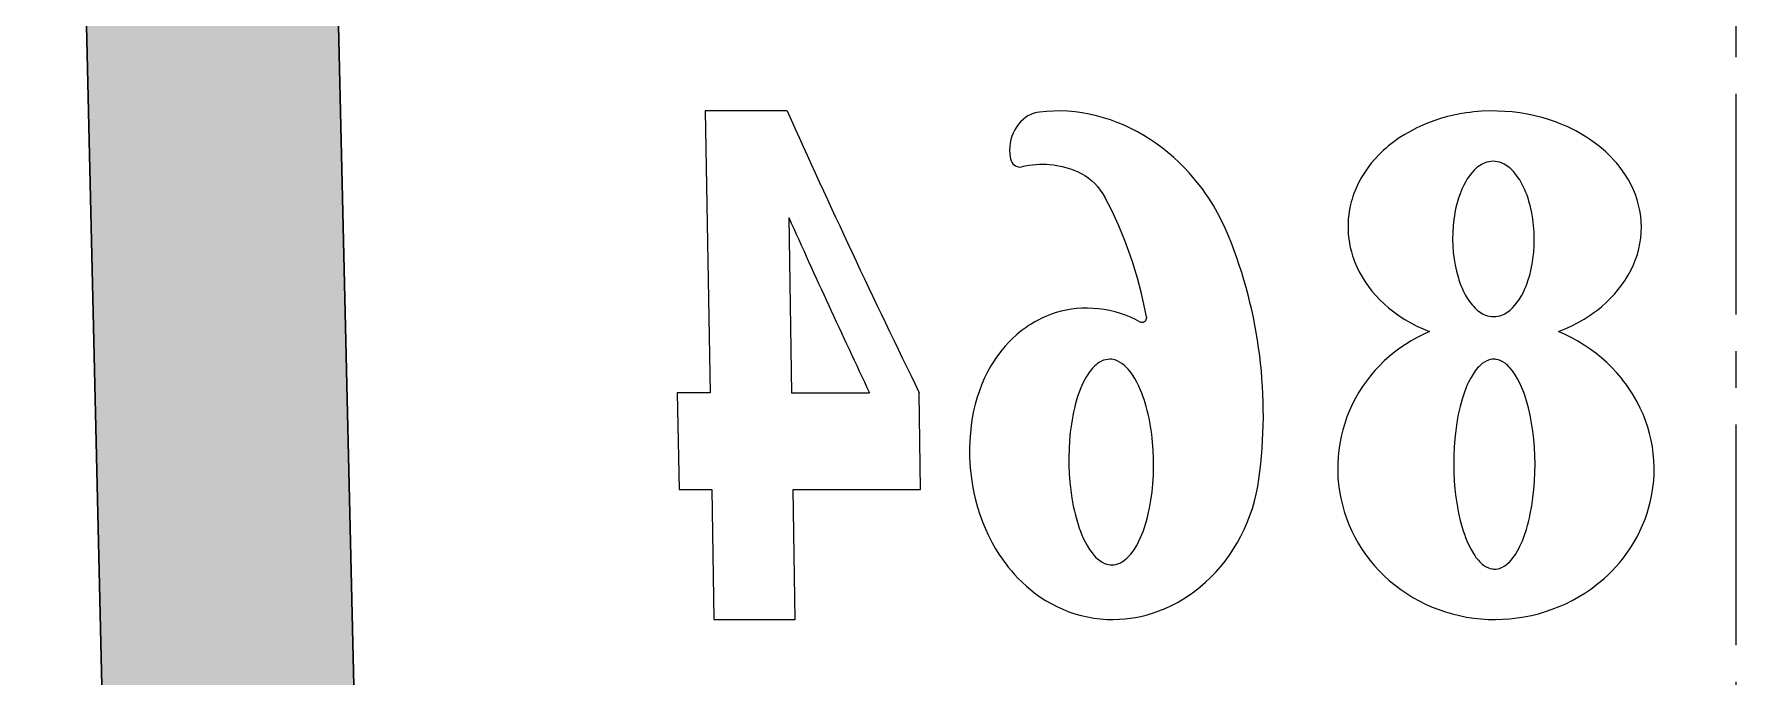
# Model space of a CAD drawing. Extents: x -234 to 858, y -95 to 532.
# Drawn here: x 272.75 to 313.26, y 112.57 to 127.88 of the extents above; entities that cross this region are included whole.
import ezdxf

# ---------------------------------------------------------------- set-up
doc = ezdxf.new("R2010")
doc.units = 0
doc.header["$LTSCALE"] = 7
doc.header["$MEASUREMENT"] = 0
doc.linetypes.add('CENTER2', pattern=[1.125, 0.75, -0.125, 0.125, -0.125])
for name, color, linetype, lineweight in [('1', 1, 'CENTER2', 15), ('3', 3, 'CONTINUOUS', 30), ('8', 250, 'CONTINUOUS', 15)]:
    doc.layers.add(name, color=color, linetype=linetype, lineweight=lineweight)

msp = doc.modelspace()

# ---------------------------------------------------------------- hatches: boundary and pattern name
at = {"layer": '8'}
h = msp.add_hatch(dxfattribs=at)
h.set_pattern_fill('DOTS', color=256, scale=15)
edge = h.paths.add_edge_path()
edge.add_line((279.5057, 149.2253), (273.4701, 150.6925))
edge.add_line((273.4701, 150.6925), (275.1577, 77.8863))
edge.add_arc((271.1588, 77.7936), 4, -16.09623, 1.32782, ccw=False)
edge.add_line((275.002, 76.6846), (273.7753, 72.4339))
edge.add_arc((298.7561, 65.2253), 26, 163.90377, 180)
edge.add_line((272.7561, 65.2253), (272.7561, 44.8776))
edge.add_line((272.7561, 44.8776), (278.208, 48.0253))
edge.add_arc((280.8061, 49.5253), 3, 109.94866, 209.99987, ccw=False)
edge.add_arc((303.686, 59.4253), 24.9299, 180, 196.49889, ccw=False)
edge.add_line((278.7561, 59.4253), (278.7561, 65.2253))
edge.add_arc((298.7561, 65.2253), 20, 163.90377, 180, ccw=False)
edge.add_line((279.5401, 70.7703), (280.7667, 75.0211))
edge.add_arc((271.1588, 77.7936), 10, 343.90377, 361.32782)
edge.add_line((281.1561, 78.0253), (281.0539, 82.4339))
edge.add_spline(control_points=[(281.0539, 82.4339), (280.7118, 82.5968), (279.6853, 82.9457), (276.9106, 81.9159), (277.8356, 86.3138), (277.45, 88.6857), (276.3904, 93.345), (279.2488, 92.0212), (280.4662, 91.9989), (280.8313, 92.0355)], knot_values=[0.7139227, 0.7139227, 0.7139227, 0.7139227, 1.8503558, 3.961724, 7.2000557, 10.4138832, 13.7767293, 16.1564587, 17.2393778, 17.2393778, 17.2393778, 17.2393778], degree=3, periodic=0)
edge.add_line((280.8313, 92.0355), (279.5057, 149.2253))
h.paths.add_polyline_path([(275.3497, 129.7106), (278.5631, 129.7851), (278.4588, 134.2839), (275.2454, 134.2094)], flags=24)
h.paths.add_polyline_path([(278.0733, 50.3072), (278.0733, 58.1287), (274.3233, 58.1287), (274.3233, 50.3072)], flags=25)

# ---------------------------------------------------------------- linework, layer by layer
at = {"layer": '1'}
msp.add_line((313.2561, 291.8253), (313.2561, 19.0753), dxfattribs=at)
at = {"layer": '3'}
for p, q in [((281.1561, 78.0253), (278.7574, 181.5094)), ((275.1577, 77.8863), (272.759, 181.3704))]:
    msp.add_line(p, q, dxfattribs=at)
at = {"layer": '8', "ltscale": 0.048732}
msp.add_line((290.6734, 126.0459), (288.7241, 126.0459), dxfattribs=at)
at = {"layer": '8', "ltscale": 0.167845}
msp.add_line((288.7241, 126.0459), (288.8391, 119.3331), dxfattribs=at)
at = {"layer": '8', "ltscale": 0.104347}
msp.add_line((290.7134, 123.5065), (290.7792, 119.3331), dxfattribs=at)
at = {"layer": '8', "ltscale": 0.019508}
msp.add_line((288.8391, 119.3331), (288.0587, 119.3331), dxfattribs=at)
at = {"layer": '8', "ltscale": 0.057493}
msp.add_line((288.0587, 119.3331), (288.0994, 117.0337), dxfattribs=at)
at = {"layer": '8', "ltscale": 0.046361}
msp.add_line((290.7792, 119.3331), (292.6337, 119.3331), dxfattribs=at)
at = {"layer": '8', "ltscale": 0.05749}
msp.add_line((293.8494, 117.0337), (293.818, 119.3331), dxfattribs=at)
at = {"layer": '8', "ltscale": 0.019477}
msp.add_line((288.0994, 117.0337), (288.8784, 117.0337), dxfattribs=at)
at = {"layer": '8', "ltscale": 0.077491}
msp.add_line((288.8784, 117.0337), (288.9315, 113.9346), dxfattribs=at)
at = {"layer": '8', "ltscale": 0.077489}
msp.add_line((290.8643, 113.9346), (290.8155, 117.0337), dxfattribs=at)
at = {"layer": '8', "ltscale": 0.075848}
msp.add_line((290.8155, 117.0337), (293.8494, 117.0337), dxfattribs=at)
at = {"layer": '8', "ltscale": 0.04832}
msp.add_line((288.9315, 113.9346), (290.8643, 113.9346), dxfattribs=at)
at = {"layer": '8'}
for points in [[(296.6772, 126.0204), (296.6157, 126.0102), (296.5551, 125.9945), (296.5068, 125.9777), (296.4598, 125.9575), (296.4141, 125.9339), (296.3808, 125.914), (296.3485, 125.8924), (296.2868, 125.8441), (296.2297, 125.7893), (296.1774, 125.7289), (296.1304, 125.6632), (296.0892, 125.5933), (296.0537, 125.5195), (296.0243, 125.4423), (296.0009, 125.3625), (295.9838, 125.2807), (295.973, 125.1974), (295.9685, 125.1134), (295.9704, 125.0292), (295.9787, 124.9454)], [(301.1793, 123.07), (301.0992, 123.2571), (301.012, 123.4407), (300.9178, 123.6205), (300.8169, 123.796), (300.7639, 123.8821), (300.7093, 123.9671), (300.634, 124.0785), (300.5559, 124.1877), (300.475, 124.2945), (300.3631, 124.4333), (300.2465, 124.5676), (300.1255, 124.6972), (300.0002, 124.822), (299.8708, 124.9417), (299.7375, 125.0561), (299.6004, 125.1652), (299.4598, 125.2686), (299.3159, 125.3662), (299.1645, 125.4606), (299.01, 125.5484), (298.8527, 125.6296), (298.6929, 125.704), (298.5307, 125.7715), (298.3665, 125.8318), (298.2006, 125.8848), (298.0332, 125.9305), (297.8647, 125.9688), (297.6953, 125.9994), (297.5253, 126.0224), (297.355, 126.0376), (297.1848, 126.0451), (297.0149, 126.0447), (296.8456, 126.0365), (296.6772, 126.0204)], [(309.035, 120.7903), (309.1932, 120.8555), (309.3478, 120.9272), (309.4984, 121.0056), (309.6446, 121.0903), (309.7159, 121.1351), (309.7859, 121.1815), (309.8772, 121.2458), (309.966, 121.3128), (310.0521, 121.3825), (310.1609, 121.478), (310.2644, 121.5778), (310.3625, 121.6819), (310.4548, 121.7901), (310.5409, 121.9021), (310.6206, 122.0179), (310.6935, 122.137), (310.7594, 122.2593), (310.8164, 122.3809), (310.8663, 122.5049), (310.9088, 122.631), (310.9437, 122.7589), (310.9709, 122.8882), (310.9903, 123.0186), (311.0018, 123.1497), (311.0053, 123.2812), (311.0008, 123.4127), (310.9884, 123.5439), (310.968, 123.6742), (310.9397, 123.8035), (310.9038, 123.9313), (310.8622, 124.0523), (310.8138, 124.1712), (310.7588, 124.2879), (310.6974, 124.4021), (310.6299, 124.5136), (310.5565, 124.6222), (310.4773, 124.7276), (310.412, 124.8072), (310.3436, 124.8848), (310.2721, 124.9602), (310.2166, 125.0153), (310.1595, 125.0692), (310.0408, 125.1729), (309.9164, 125.2713), (309.8031, 125.3528), (309.6861, 125.4301), (309.5656, 125.503), (309.4418, 125.5714), (309.315, 125.6354), (309.2346, 125.673), (309.1532, 125.7088), (309.0702, 125.7431), (308.9864, 125.7755), (308.8167, 125.8348), (308.6442, 125.8868), (308.4691, 125.9315), (308.292, 125.9689), (308.1133, 125.9989), (307.9334, 126.0216), (307.7527, 126.0368), (307.5715, 126.0447), (307.3904, 126.0452), (307.203, 126.0379), (307.1095, 126.0312), (307.0163, 126.0226), (306.9235, 126.0119), (306.831, 125.9993), (306.6838, 125.975), (306.5379, 125.9456), (306.3934, 125.9111), (306.2507, 125.8715), (306.1099, 125.8268), (305.9562, 125.7713), (305.8056, 125.7096), (305.6584, 125.6417), (305.5152, 125.5678), (305.3761, 125.4879), (305.2417, 125.402), (305.1122, 125.3104), (304.9882, 125.2131), (304.9283, 125.1623), (304.8699, 125.1102), (304.7666, 125.011), (304.6688, 124.9073), (304.5768, 124.7995), (304.4909, 124.6877), (304.4114, 124.5721), (304.3386, 124.453), (304.2728, 124.3306), (304.2142, 124.2052), (304.163, 124.0771), (304.1403, 124.0122), (304.1195, 123.9468), (304.1007, 123.8808), (304.0838, 123.8144), (304.0595, 123.6992), (304.0413, 123.583), (304.0291, 123.4661), (304.023, 123.3488), (304.023, 123.2314), (304.0292, 123.1141), (304.0415, 122.9972), (304.0572, 122.8954), (304.0775, 122.7943), (304.1024, 122.6939), (304.1317, 122.5946), (304.1538, 122.5289), (304.1777, 122.4639), (304.2314, 122.3356), (304.2906, 122.2136), (304.3565, 122.0944), (304.429, 121.9784), (304.5078, 121.8658), (304.5926, 121.7567), (304.6831, 121.6514), (304.7791, 121.5501), (304.8802, 121.4529), (304.9863, 121.36), (305.048, 121.3097), (305.111, 121.2608), (305.2412, 121.1674), (305.3764, 121.0798), (305.5162, 120.9982), (305.6602, 120.9227), (305.8079, 120.8534), (305.9592, 120.7903)], [(295.9787, 124.9454), (295.9876, 124.9025), (296.0024, 124.8612), (296.0227, 124.8228), (296.0474, 124.7892), (296.0765, 124.7606), (296.1094, 124.7377), (296.145, 124.7215), (296.1829, 124.7119), (296.2214, 124.7096), (296.2589, 124.7147)], [(307.4743, 124.8462), (307.4241, 124.8437), (307.3741, 124.8363), (307.3246, 124.8241), (307.2759, 124.8072), (307.2439, 124.7934), (307.2123, 124.7776), (307.1508, 124.7404), (307.0916, 124.6961), (307.0595, 124.6685), (307.0283, 124.6389), (306.9686, 124.5743), (306.9125, 124.5032), (306.8601, 124.4264), (306.8169, 124.3538), (306.7766, 124.2777), (306.7394, 124.1986), (306.7135, 124.1374), (306.6893, 124.0749), (306.6523, 123.9674), (306.6199, 123.8568), (306.5919, 123.7437), (306.5682, 123.6285), (306.5548, 123.5507), (306.5433, 123.4723), (306.5259, 123.3141), (306.5158, 123.1546), (306.513, 122.9947), (306.5175, 122.8349), (306.5291, 122.6759), (306.5481, 122.5185), (306.5723, 122.374), (306.603, 122.232), (306.6403, 122.0931), (306.6621, 122.0236), (306.6856, 121.9553), (306.7097, 121.8912), (306.7355, 121.8286), (306.7734, 121.7455), (306.8145, 121.6657), (306.8588, 121.5894), (306.9142, 121.5061), (306.974, 121.429), (307.0057, 121.3928), (307.0385, 121.3586), (307.0718, 121.3269), (307.106, 121.2974), (307.1655, 121.2531), (307.2273, 121.2159), (307.2589, 121.2001), (307.2909, 121.1862), (307.3397, 121.1693), (307.3892, 121.1571), (307.4391, 121.1497), (307.4893, 121.1472)], [(307.4893, 121.1472), (307.5394, 121.1497), (307.5893, 121.1571), (307.6387, 121.1693), (307.6874, 121.1862), (307.7194, 121.2), (307.751, 121.2158), (307.8126, 121.253), (307.8718, 121.2972), (307.904, 121.3249), (307.9353, 121.3544), (307.9952, 121.419), (308.0516, 121.4901), (308.1042, 121.5669), (308.1478, 121.6395), (308.1883, 121.7155), (308.2258, 121.7947), (308.252, 121.8558), (308.2765, 121.9184), (308.3138, 122.0258), (308.3466, 122.1364), (308.3751, 122.2495), (308.3991, 122.3647), (308.4127, 122.4425), (308.4244, 122.5209), (308.4423, 122.6791), (308.4527, 122.8386), (308.4557, 122.9985), (308.4515, 123.1583), (308.4399, 123.3173), (308.421, 123.4748), (308.3967, 123.6193), (308.3658, 123.7614), (308.3282, 123.9003), (308.3065, 123.9695), (308.283, 124.0375), (308.2585, 124.1019), (308.2324, 124.1649), (308.1942, 124.2479), (308.1528, 124.3278), (308.1082, 124.404), (308.0523, 124.4874), (307.9921, 124.5645), (307.9602, 124.6006), (307.9273, 124.6347), (307.8938, 124.6665), (307.8593, 124.696), (307.7994, 124.7403), (307.7373, 124.7775), (307.7056, 124.7933), (307.6734, 124.8072), (307.6244, 124.8241), (307.5747, 124.8363), (307.5246, 124.8437), (307.4743, 124.8462)], [(297.581, 124.6003), (297.6412, 124.5734), (297.7001, 124.5431), (297.7575, 124.5094), (297.7995, 124.4819), (297.8405, 124.4528), (297.9194, 124.3893), (297.9936, 124.3194), (298.0629, 124.2436), (298.1268, 124.1623), (298.1851, 124.076), (298.2328, 123.994)], [(299.0778, 121.0185), (298.9626, 121.0773), (298.8451, 121.1308), (298.7257, 121.1786), (298.6049, 121.2207), (298.4765, 121.2587), (298.3468, 121.2901), (298.2163, 121.3149), (298.085, 121.3329), (297.9534, 121.3443), (297.8217, 121.3488), (297.6902, 121.3464), (297.5593, 121.3372), (297.4374, 121.3223), (297.3165, 121.3015), (297.1968, 121.2747), (297.0786, 121.2421), (296.962, 121.2036), (296.8474, 121.1594), (296.7349, 121.1095), (296.649, 121.0669), (296.5646, 121.021), (296.4818, 120.9719), (296.4208, 120.933), (296.3608, 120.8923), (296.2438, 120.8059), (296.1312, 120.7129), (296.0383, 120.6282), (295.9489, 120.539), (295.8631, 120.4455), (295.7811, 120.348), (295.7029, 120.2466), (295.6408, 120.1593), (295.5814, 120.0696), (295.5249, 119.9776), (295.4845, 119.9072), (295.4456, 119.8356), (295.3729, 119.689), (295.3069, 119.5384), (295.2478, 119.3842), (295.1954, 119.2267), (295.1501, 119.0664), (295.1117, 118.9037), (295.0803, 118.7389)], [(299.2231, 121.1444), (299.2251, 121.1189), (299.222, 121.0936), (299.214, 121.0697), (299.2015, 121.0482), (299.1851, 121.0306), (299.1654, 121.0173), (299.1435, 121.0093), (299.1212, 121.007), (299.0988, 121.0102), (299.0778, 121.0185)], [(305.9592, 120.7903), (305.812, 120.7238), (305.6679, 120.651), (305.5272, 120.5722), (305.3904, 120.4874), (305.2575, 120.3968), (305.1289, 120.3005), (305.0048, 120.1987), (304.8854, 120.0916), (304.7711, 119.9794), (304.662, 119.8623), (304.5583, 119.7404), (304.4604, 119.614), (304.3683, 119.4833), (304.2805, 119.3456), (304.1992, 119.204), (304.1246, 119.0587), (304.0569, 118.9102), (303.9963, 118.7586), (303.9428, 118.6044), (303.8966, 118.4478), (303.8578, 118.2891), (303.8265, 118.1289), (303.8027, 117.9672), (303.7866, 117.8047), (303.778, 117.6414), (303.7771, 117.478), (303.7839, 117.3146), (303.7982, 117.1516), (303.8205, 116.9877), (303.8504, 116.825), (303.888, 116.6639), (303.9331, 116.5046), (303.9856, 116.3477), (304.0455, 116.1933), (304.1125, 116.0418), (304.1865, 115.8936), (304.2673, 115.749), (304.3548, 115.6082), (304.4487, 115.4716), (304.5489, 115.3394), (304.6551, 115.2119), (304.7671, 115.0894), (304.8847, 114.972), (305.0106, 114.8574), (305.1418, 114.7487), (305.2779, 114.6462), (305.4188, 114.5499), (305.5641, 114.4602), (305.7134, 114.3771), (305.8664, 114.3008), (306.0229, 114.2314), (306.1826, 114.1691), (306.345, 114.114), (306.5098, 114.0661), (306.6767, 114.0256), (306.8455, 113.9924), (307.0156, 113.9667), (307.1868, 113.9485), (307.3588, 113.9378), (307.5312, 113.9346), (307.7037, 113.9389), (307.8759, 113.9507), (308.0476, 113.97), (308.2182, 113.9968), (308.3876, 114.031), (308.5554, 114.0725), (308.7211, 114.1213), (308.8846, 114.1773), (309.0454, 114.2404), (309.2032, 114.3105), (309.3576, 114.3874), (309.5084, 114.4711), (309.6551, 114.5614), (309.7281, 114.6097), (309.7999, 114.6597), (309.8701, 114.711), (309.939, 114.7639), (310.0293, 114.837), (310.1171, 114.9128), (310.2025, 114.9913), (310.3016, 115.0888), (310.3969, 115.19), (310.4882, 115.2945), (310.5754, 115.4024), (310.6582, 115.5134), (310.7451, 115.6403), (310.8264, 115.7707), (310.9018, 115.9043), (310.9712, 116.041), (311.0345, 116.1805), (311.0915, 116.3225), (311.1421, 116.4668), (311.1862, 116.6132), (311.2236, 116.7612), (311.2559, 116.9196), (311.2806, 117.0792), (311.2975, 117.2398), (311.3068, 117.401), (311.3083, 117.5624), (311.302, 117.7237), (311.288, 117.8846), (311.2662, 118.0447), (311.2368, 118.2036), (311.1998, 118.361), (311.1553, 118.5166), (311.1034, 118.6701), (311.0443, 118.8211), (310.9781, 118.9693), (310.9049, 119.1144), (310.8502, 119.213), (310.7924, 119.3099), (310.7314, 119.405), (310.6838, 119.4749), (310.6345, 119.5437), (310.5833, 119.6117), (310.5305, 119.6785), (310.4204, 119.8082), (310.3042, 119.9328), (310.1823, 120.052), (310.0549, 120.1657), (309.9222, 120.2737), (309.7847, 120.3757), (309.6426, 120.4715), (309.4963, 120.5611), (309.346, 120.6441), (309.1922, 120.7206), (309.035, 120.7903)], [(298.352, 120.1329), (298.3035, 120.1301), (298.2553, 120.1216), (298.2051, 120.1067), (298.1557, 120.0859), (298.1074, 120.0594), (298.0603, 120.0274), (298.0297, 120.0032), (297.9997, 119.9768), (297.9417, 119.918), (297.8866, 119.8517), (297.8564, 119.8106), (297.8271, 119.7674), (297.7964, 119.7182), (297.7668, 119.6667), (297.7135, 119.5628), (297.6645, 119.4527), (297.6245, 119.3502), (297.5878, 119.244), (297.5543, 119.1346), (297.5313, 119.0507), (297.5099, 118.9653), (297.4896, 118.8754), (297.471, 118.7842), (297.4533, 118.6869), (297.4375, 118.5885), (297.4121, 118.3942), (297.3937, 118.1974), (297.3821, 117.9988), (297.3772, 117.7993), (297.3789, 117.5996), (297.387, 117.4033), (297.4015, 117.2083), (297.4223, 117.0152), (297.4498, 116.8246), (297.484, 116.6372), (297.5042, 116.5424), (297.5263, 116.4487), (297.549, 116.3612), (297.5734, 116.2751), (297.5988, 116.193), (297.6259, 116.1123), (297.6522, 116.0401), (297.68, 115.9695), (297.7213, 115.8739), (297.7655, 115.7823), (297.8128, 115.6953), (297.8695, 115.6036), (297.8993, 115.5606), (297.93, 115.5197), (297.9723, 115.4684), (298.0162, 115.4213), (298.0616, 115.3788), (298.1153, 115.336), (298.1707, 115.3002), (298.2275, 115.2717), (298.2563, 115.2603), (298.2854, 115.251), (298.3244, 115.2417), (298.3637, 115.2361), (298.4031, 115.2342)], [(298.4031, 115.2342), (298.4499, 115.2368), (298.4966, 115.2448), (298.5428, 115.2579), (298.5884, 115.2761), (298.6184, 115.2909), (298.648, 115.3079), (298.7059, 115.3478), (298.7618, 115.3952), (298.792, 115.4247), (298.8214, 115.4562), (298.8531, 115.4932), (298.8838, 115.5324), (298.9399, 115.613), (298.9926, 115.7003), (299.0365, 115.783), (299.0777, 115.8698), (299.1161, 115.9603), (299.1431, 116.0302), (299.1687, 116.1017), (299.2152, 116.2489), (299.2561, 116.401), (299.2774, 116.492), (299.2969, 116.5843), (299.3151, 116.6804), (299.3313, 116.7776), (299.3578, 116.9719), (299.3772, 117.1688), (299.3896, 117.3674), (299.3951, 117.5669), (299.3937, 117.7667), (299.3858, 117.963), (299.3712, 118.1581), (299.3499, 118.3513), (299.3218, 118.5419), (299.2868, 118.7294), (299.2664, 118.8229), (299.2441, 118.9153), (299.2205, 119.0041), (299.1951, 119.0915), (299.1694, 119.1728), (299.1419, 119.2526), (299.1146, 119.3259), (299.0858, 119.3975), (299.0435, 119.4931), (298.9982, 119.5847), (298.9499, 119.6718), (298.892, 119.7635), (298.8616, 119.8065), (298.8303, 119.8475), (298.7872, 119.8987), (298.7426, 119.9458), (298.6965, 119.9883), (298.6421, 120.0311), (298.5861, 120.0669), (298.5287, 120.0954), (298.4996, 120.1068), (298.4703, 120.1161), (298.431, 120.1254), (298.3915, 120.131), (298.352, 120.1329)], [(307.4934, 120.1329), (307.4553, 120.1309), (307.4174, 120.1252), (307.3797, 120.1156), (307.3517, 120.106), (307.324, 120.0943), (307.2695, 120.065), (307.2165, 120.0283), (307.1652, 119.9846), (307.1358, 119.9556), (307.1071, 119.9245), (307.0518, 119.8562), (306.9994, 119.7808), (306.9502, 119.699), (306.9201, 119.6434), (306.8914, 119.5856), (306.862, 119.5217), (306.8341, 119.4558), (306.7842, 119.3235), (306.7394, 119.1857), (306.7139, 119.0969), (306.6902, 119.0063), (306.6682, 118.9134), (306.648, 118.8191), (306.6132, 118.628), (306.5852, 118.4331), (306.5639, 118.2355), (306.549, 118.036), (306.5405, 117.8354), (306.5383, 117.6356), (306.5422, 117.4362), (306.5523, 117.2378), (306.5685, 117.0409), (306.591, 116.8461), (306.6199, 116.6539), (306.6554, 116.465), (306.6945, 116.2934), (306.7399, 116.1265), (306.7652, 116.0444), (306.7923, 115.9639), (306.8204, 115.8867), (306.8503, 115.8116), (306.8988, 115.7021), (306.9514, 115.5987), (307.0079, 115.5023), (307.0378, 115.4571), (307.0686, 115.4141), (307.125, 115.3447), (307.1549, 115.3124), (307.1856, 115.2823), (307.2157, 115.2557), (307.2464, 115.2315), (307.2978, 115.1973), (307.3505, 115.1701), (307.4042, 115.1503), (307.4587, 115.1383), (307.4861, 115.1352), (307.5135, 115.1342)], [(307.5135, 115.1342), (307.5515, 115.1362), (307.5893, 115.1419), (307.6268, 115.1515), (307.6548, 115.1611), (307.6825, 115.1728), (307.7369, 115.202), (307.7898, 115.2387), (307.841, 115.2824), (307.8705, 115.3114), (307.8993, 115.3425), (307.9547, 115.4107), (308.0072, 115.4861), (308.0566, 115.5679), (308.0868, 115.6235), (308.1157, 115.6811), (308.1453, 115.7451), (308.1734, 115.811), (308.2238, 115.9433), (308.2689, 116.0811), (308.2947, 116.1701), (308.3187, 116.2607), (308.3409, 116.3535), (308.3614, 116.4476), (308.3968, 116.6388), (308.4252, 116.8336), (308.447, 117.0312), (308.4623, 117.2307), (308.4712, 117.4314), (308.4737, 117.6312), (308.47, 117.8306), (308.4602, 118.029), (308.4441, 118.2259), (308.4216, 118.4208), (308.3926, 118.613), (308.357, 118.8019), (308.3176, 118.9735), (308.2719, 119.1405), (308.2465, 119.2222), (308.2195, 119.3023), (308.191, 119.3799), (308.1607, 119.4554), (308.1118, 119.5649), (308.0589, 119.6684), (308.0019, 119.7648), (307.9718, 119.81), (307.9408, 119.853), (307.884, 119.9224), (307.8539, 119.9547), (307.8231, 119.9848), (307.7928, 120.0113), (307.7619, 120.0356), (307.7102, 120.0698), (307.6572, 120.097), (307.6031, 120.1168), (307.5484, 120.1289), (307.5209, 120.1319), (307.4934, 120.1329)], [(295.0803, 118.7389), (295.0535, 118.5574), (295.0337, 118.3745), (295.0209, 118.1906), (295.0152, 118.0062), (295.0166, 117.8218), (295.0245, 117.6464), (295.0387, 117.4714), (295.0594, 117.297), (295.0863, 117.1237), (295.1196, 116.9519), (295.1591, 116.7818), (295.2072, 116.606), (295.262, 116.4328), (295.3236, 116.2624), (295.3918, 116.0953), (295.4667, 115.9318), (295.548, 115.7722), (295.6358, 115.617), (295.7299, 115.4666), (295.7794, 115.393), (295.8305, 115.3207), (295.8827, 115.2503), (295.9364, 115.1812), (296.0105, 115.0911), (296.0872, 115.0037), (296.1664, 114.9191), (296.2646, 114.8214), (296.3661, 114.728), (296.471, 114.6391), (296.579, 114.5549), (296.69, 114.4755), (296.8209, 114.3905), (296.9553, 114.3122), (297.093, 114.2409), (297.2337, 114.1767), (297.3771, 114.1198), (297.523, 114.0703), (297.671, 114.0284), (297.8209, 113.9941), (297.9722, 113.9675), (298.1248, 113.9487), (298.2783, 113.9377), (298.4323, 113.9346), (298.5865, 113.9393), (298.7131, 113.949), (298.8394, 113.964), (298.9653, 113.9841), (299.0905, 114.0095), (299.2149, 114.04), (299.2921, 114.0616), (299.369, 114.0851), (299.5211, 114.1381), (299.671, 114.1987), (299.8184, 114.2667), (299.9628, 114.3421), (300.1041, 114.4245), (300.2418, 114.5137), (300.3758, 114.6097), (300.5057, 114.712), (300.6314, 114.8206), (300.7524, 114.935), (300.873, 115.0599), (300.9882, 115.1906), (301.0977, 115.3268), (301.2013, 115.4682), (301.2988, 115.6146), (301.39, 115.7655), (301.4747, 115.9207), (301.5528, 116.0798), (301.6241, 116.2425), (301.6884, 116.4085), (301.7457, 116.5773), (301.7958, 116.7488), (301.8387, 116.9224), (301.8742, 117.098), (301.9022, 117.275)]]:
    msp.add_lwpolyline(points, dxfattribs=at)
for centre, radius, start, end in [((495.9135, 218.1145), 224.945, 204.160519, 206.048738), ((296.7414, 122.6215), 2.1488, 67.0092, 102.97928), ((289.8283, 119.4776), 9.5413, 10.06075, 28.25264), ((487.9796, 211.7492), 216.1035, 204.100317, 205.318331), ((290.6656, 118.8163), 11.3417, 352.18957, 22.02734)]:
    msp.add_arc(centre, radius, start, end, dxfattribs=at)

doc.saveas('drawing.dxf')
